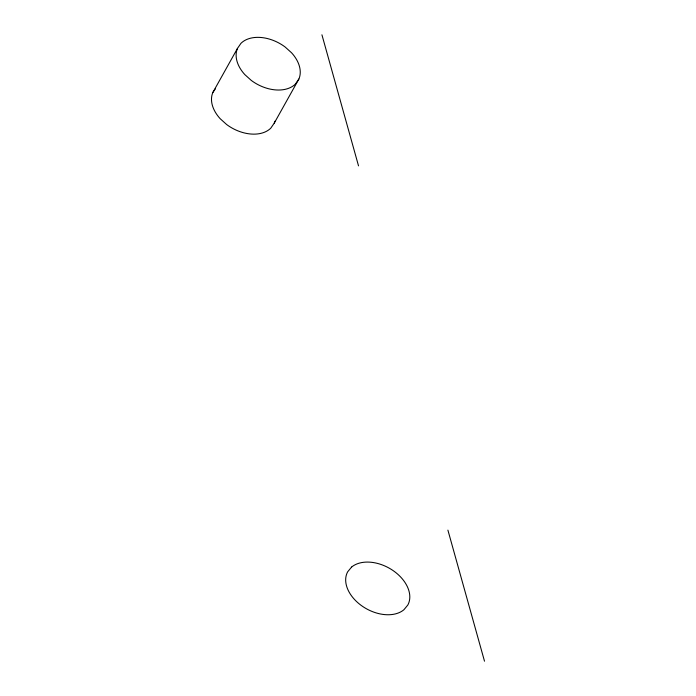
<?xml version="1.0" encoding="UTF-8"?>
<svg xmlns="http://www.w3.org/2000/svg" width="696" height="696" viewBox="0 0 696 696"><rect width="100%" height="100%" fill="white"/><g stroke="black" fill="none" stroke-linecap="round" stroke-linejoin="round"><path stroke-width="1.04" d="M212.854 92.481L237.493 48.372L240.938 43.343A34.356 23.281 29.2 0 1 285.09 46.963L291.572 52.8A34.356 23.281 29.2 0 1 298.889 79.013L274.25 123.122L270.805 128.142A34.356 23.281 29.2 0 1 226.644 124.532L220.171 118.694A34.356 23.281 29.2 0 1 212.854 92.481L215.473 88.662M298.889 79.013L295.443 84.033A34.356 23.281 29.2 0 1 251.282 80.423L244.809 74.585A34.356 23.281 29.2 0 1 237.493 48.372M321.926 34.8L358.527 165.874M447.902 530.126L484.503 661.2M274.937 121.2A34.356 23.281 29.2 0 1 274.25 123.122M351.593 567.066L347.678 571.79A34.356 23.281 29.2 0 0 362.746 606.503A34.356 23.281 29.2 0 0 403.889 609.766L407.804 605.05A34.356 23.281 29.2 0 0 392.735 570.337A34.356 23.281 29.2 0 0 351.593 567.066"/></g></svg>
